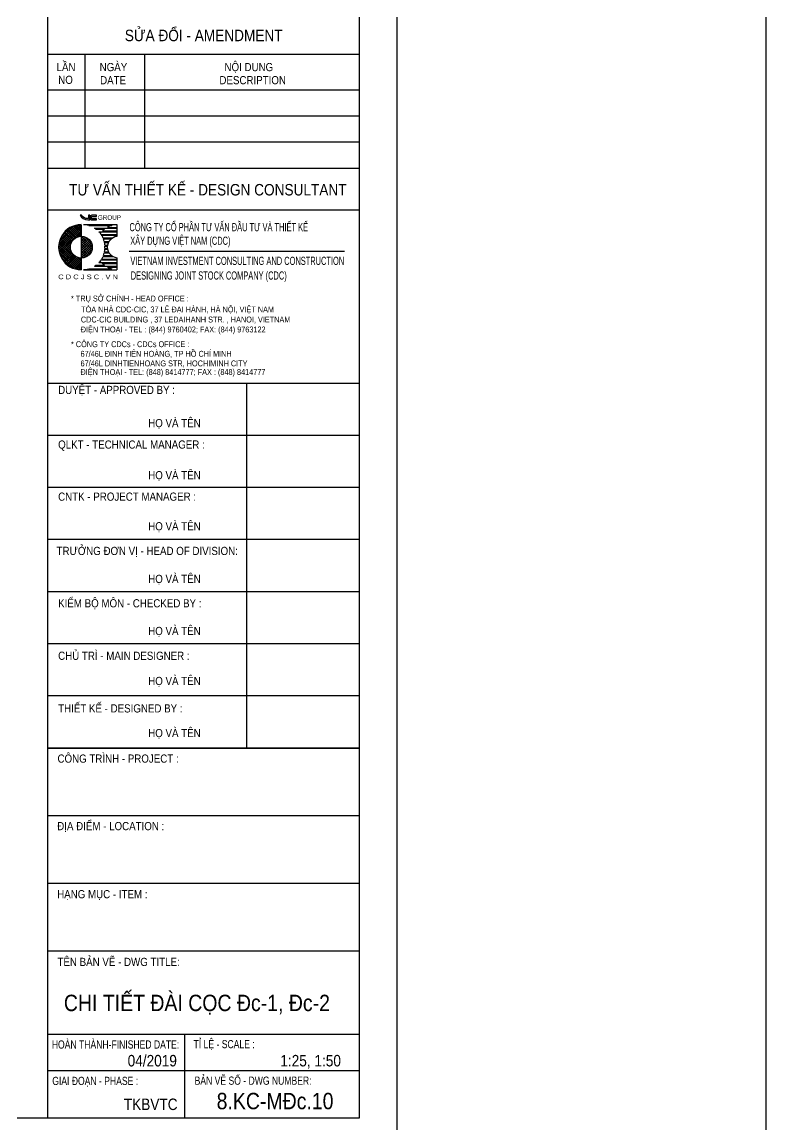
# Model space of a CAD drawing. Extents: x 71 to 2424299, y -14 to 1061502.
# Drawn here: x 1258689 to 1264360, y 486761 to 495166 of the extents above; entities that cross this region are included whole.
import ezdxf
from ezdxf.enums import TextEntityAlignment as Align

# ---------------------------------------------------------------- set-up
doc = ezdxf.new("R2010")
doc.units = 0
doc.header["$LTSCALE"] = 1000
doc.header["$MEASUREMENT"] = 0
doc.layers.get('0').update_dxf_attribs({"linetype": 'CONTINUOUS'})
doc.layers.get('Defpoints').update_dxf_attribs({"linetype": 'CONTINUOUS'})
for name, color, linetype in [('CDC -TEXT KHUNG', 7, 'CONTINUOUS'), ('CDC-KHUNGTEN', 7, 'CONTINUOUS'), ('CDC.03.BORDER', 3, 'CONTINUOUS')]:
    doc.layers.add(name, color=color, linetype=linetype)
doc.styles.add('KT CDC', font='arial.ttf', dxfattribs={"width": 0.85, "height": 200})

# ---------------------------------------------------------------- blocks, each defined once
blk = doc.blocks.new('LOGOmoi')
at = {"layer": 'CDC -TEXT KHUNG'}
h = blk.add_hatch(dxfattribs=at)
h.set_pattern_fill('ANSI37', color=102, scale=2.293939, angle=360, style=0)
h.set_pattern_definition([(45, (-2844.4439, 636.61023), (-0.178426552, 0.178426553), []), (135, (-2844.4439, 636.61023), (-0.178426552, -0.178426553), [])])
edge = h.paths.add_edge_path()
edge.add_arc((0.02, 0), 1.87, 90, 270)
edge.add_line((0.02, -1.88), (0.02, -3.84))
edge.add_line((0.02, -3.84), (-0.17, -3.84))
edge.add_line((-0.17, -3.84), (-0.36, -3.83))
edge.add_line((-0.36, -3.83), (-0.55, -3.8))
edge.add_line((-0.55, -3.8), (-0.73, -3.77))
edge.add_line((-0.73, -3.77), (-0.92, -3.73))
edge.add_line((-0.92, -3.73), (-1.1, -3.68))
edge.add_line((-1.1, -3.68), (-1.28, -3.62))
edge.add_line((-1.28, -3.62), (-1.45, -3.55))
edge.add_line((-1.45, -3.55), (-1.63, -3.48))
edge.add_line((-1.63, -3.48), (-1.79, -3.39))
edge.add_line((-1.79, -3.39), (-1.96, -3.3))
edge.add_line((-1.96, -3.3), (-2.12, -3.2))
edge.add_line((-2.12, -3.2), (-2.27, -3.09))
edge.add_line((-2.27, -3.09), (-2.42, -2.97))
edge.add_line((-2.42, -2.97), (-2.56, -2.85))
edge.add_line((-2.56, -2.85), (-2.7, -2.72))
edge.add_line((-2.7, -2.72), (-2.83, -2.58))
edge.add_line((-2.83, -2.58), (-2.95, -2.44))
edge.add_line((-2.95, -2.44), (-3.07, -2.29))
edge.add_line((-3.07, -2.29), (-3.18, -2.14))
edge.add_line((-3.18, -2.14), (-3.28, -1.98))
edge.add_line((-3.28, -1.98), (-3.37, -1.81))
edge.add_line((-3.37, -1.81), (-3.46, -1.64))
edge.add_line((-3.46, -1.64), (-3.53, -1.47))
edge.add_line((-3.53, -1.47), (-3.6, -1.3))
edge.add_line((-3.6, -1.3), (-3.66, -1.12))
edge.add_line((-3.66, -1.12), (-3.71, -0.93))
edge.add_line((-3.71, -0.93), (-3.75, -0.75))
edge.add_line((-3.75, -0.75), (-3.79, -0.56))
edge.add_line((-3.79, -0.56), (-3.81, -0.38))
edge.add_line((-3.81, -0.38), (-3.82, -0.19))
edge.add_line((-3.82, -0.19), (-3.83, 0))
edge.add_line((-3.83, 0), (-3.82, 0.19))
edge.add_line((-3.82, 0.19), (-3.81, 0.38))
edge.add_line((-3.81, 0.38), (-3.79, 0.56))
edge.add_line((-3.79, 0.56), (-3.75, 0.75))
edge.add_line((-3.75, 0.75), (-3.71, 0.93))
edge.add_line((-3.71, 0.93), (-3.66, 1.12))
edge.add_line((-3.66, 1.12), (-3.6, 1.3))
edge.add_line((-3.6, 1.3), (-3.53, 1.47))
edge.add_line((-3.53, 1.47), (-3.46, 1.64))
edge.add_line((-3.46, 1.64), (-3.37, 1.81))
edge.add_line((-3.37, 1.81), (-3.28, 1.98))
edge.add_line((-3.28, 1.98), (-3.18, 2.14))
edge.add_line((-3.18, 2.14), (-3.07, 2.29))
edge.add_line((-3.07, 2.29), (-2.95, 2.44))
edge.add_line((-2.95, 2.44), (-2.83, 2.58))
edge.add_line((-2.83, 2.58), (-2.7, 2.72))
edge.add_line((-2.7, 2.72), (-2.56, 2.85))
edge.add_line((-2.56, 2.85), (-2.42, 2.97))
edge.add_line((-2.42, 2.97), (-2.27, 3.09))
edge.add_line((-2.27, 3.09), (-2.12, 3.2))
edge.add_line((-2.12, 3.2), (-1.96, 3.3))
edge.add_line((-1.96, 3.3), (-1.79, 3.39))
edge.add_line((-1.79, 3.39), (-1.63, 3.48))
edge.add_line((-1.63, 3.48), (-1.45, 3.55))
edge.add_line((-1.45, 3.55), (-1.28, 3.62))
edge.add_line((-1.28, 3.62), (-1.1, 3.68))
edge.add_line((-1.1, 3.68), (-0.92, 3.73))
edge.add_line((-0.92, 3.73), (-0.73, 3.77))
edge.add_line((-0.73, 3.77), (-0.55, 3.8))
edge.add_line((-0.55, 3.8), (-0.36, 3.83))
edge.add_line((-0.36, 3.83), (-0.17, 3.84))
edge.add_line((-0.17, 3.84), (0.02, 3.84))
edge.add_line((0.02, 3.84), (0.02, 1.87))
h = blk.add_hatch(color=1, dxfattribs=at)
h.paths.add_polyline_path([(1.46, 5.45), (1.26, 5.45), (1.26, 4.88), (1.21, 4.88, -0.237912), (0.06, 5.45), (-0.2, 5.45, 0.272847), (1.14, 4.66), (1.46, 4.66)])
h.paths.add_polyline_path([(2.59, 5.45), (1.8, 5.45, 0.414214), (1.54, 5.2), (1.54, 4.92, 0.414214), (1.8, 4.66), (2.59, 4.66), (2.59, 4.87), (1.8, 4.87, -0.414214), (1.74, 4.92), (1.74, 5.2, -0.414214), (1.8, 5.25), (2.59, 5.25)])
h = blk.add_hatch(dxfattribs=at)
h.set_pattern_fill('ANSI37', color=1, scale=2.293939, angle=360, style=0)
h.set_pattern_definition([(45, (-486.53502, -144.21504), (-0.20275745, 0.20275745), []), (135, (-486.53502, -144.21504), (-0.20275745, -0.20275745), [])])
h.paths.add_polyline_path([(0.02, 1.87), (0.02, -1.81), (0.02, -1.88, 0.414214), (1.89, 0, 0.414214)])
at = {"layer": 'CDC -TEXT KHUNG', "color": 102}
for p, q in [((0.02, 3.84), (0.02, -1.81)), ((0.42, 3.85), (6.1, 3.85)), ((6.1, 3.85), (6.1, 1.81)), ((1.28, 3.7), (5.24, 3.7)), ((2.3, 3.24), (6.1, 3.24)), ((2.51, 3.09), (4.01, 3.09)), ((3.03, 2.63), (6.1, 2.63)), ((3.16, 2.49), (3.36, 2.49)), ((3.4, 2.17), (6.1, 2.17)), ((3.49, 2.03), (6.1, 2.03)), ((3.64, 2.78), (6.1, 2.78)), ((4.47, 3.39), (6.1, 3.39)), ((3.74, 1.57), (5.37, 1.57)), ((3.8, 1.42), (5.15, 1.42)), ((3.95, 0.96), (4.75, 0.96)), ((3.98, 0.81), (4.66, 0.81)), ((4.05, 0.35), (4.51, 0.35)), ((4.06, 0.2), (4.49, 0.2)), ((0.02, -1.81), (0.02, -3.84)), ((3.74, -1.57), (5.37, -1.57)), ((3.8, -1.42), (5.15, -1.42)), ((3.95, -0.96), (4.75, -0.96)), ((3.98, -0.81), (4.66, -0.81)), ((4.05, -0.35), (4.51, -0.35)), ((4.06, -0.2), (4.49, -0.2)), ((6.1, -1.79), (6.1, -3.84)), ((1.28, -3.7), (5.24, -3.7)), ((2.3, -3.24), (6.1, -3.24)), ((2.51, -3.09), (4.01, -3.09)), ((3.03, -2.63), (6.1, -2.63)), ((3.16, -2.49), (3.36, -2.49)), ((3.4, -2.17), (6.1, -2.17)), ((3.49, -2.03), (6.1, -2.03)), ((3.64, -2.78), (6.1, -2.78)), ((4.47, -3.39), (6.1, -3.39)), ((0.01, -3.84), (0.02, -3.84)), ((0.42, -3.84), (6.1, -3.84))]:
    blk.add_line(p, q, dxfattribs=at)
at = {"layer": 'CDC -TEXT KHUNG', "color": 1}
for points in [[(1.46, 5.45), (1.26, 5.45), (1.26, 4.88), (1.21, 4.88, -0.237912), (0.06, 5.45), (-0.2, 5.45, 0.272847), (1.14, 4.66), (1.46, 4.66)], [(2.59, 5.45), (1.8, 5.45, 0.414214), (1.54, 5.2), (1.54, 4.92, 0.414214), (1.8, 4.66), (2.59, 4.66), (2.59, 4.87), (1.8, 4.87, -0.414214), (1.74, 4.92), (1.74, 5.2, -0.414214), (1.8, 5.25), (2.59, 5.25)]]:
    blk.add_lwpolyline(points, format="xyb", close=True, dxfattribs=at)
at = {"layer": 'CDC -TEXT KHUNG', "color": 102}
blk.add_circle((0.02, 0), 1.87, dxfattribs=at)
blk.add_arc((0, 0), 3.85, 89.7449, 270.2551, dxfattribs=at)
at = {"layer": 'CDC -TEXT KHUNG', "color": 112}
blk.add_ellipse((0.22, 0), major_axis=(-2.72, 2.72), ratio=1, start_param=-1.064136, end_param=-0.838054, dxfattribs=at)
at = {"layer": 'CDC -TEXT KHUNG', "color": 102}
for centre, major_axis, start_param, end_param in [((0.22, 0), (-2.72, 2.72), -1.423028, -1.355019), ((0.22, 0), (2.72, 2.72), 6.199614, 6.251308), ((6.3, 0), (-2.72, 2.72), 0.083571, 0.124553), ((0.22, 0), (-2.72, 2.72), 4.527318, 4.587836), ((0.22, 0), (-2.72, 2.72), 4.346177, 4.481253), ((6.3, 0), (-2.72, 2.72), -0.147768, -0.022458), ((6.3, 0), (2.72, 2.72), 1.064136, 1.278853), ((0.22, 0), (-2.72, 2.72), 4.178765, 4.304301), ((0.22, 0), (2.72, 2.72), 5.589142, 5.7099), ((0.22, 0), (2.72, 2.72), 5.445131, 5.550443), ((6.27, 0.01), (1.28, 1.28), 0.884906, 3.827483), ((0.22, 0), (2.72, 2.72), 4.943525, 5.078601), ((0.22, 0), (-2.72, 2.72), 3.549681, 3.675216), ((0.22, 0), (-2.72, 2.72), 3.714878, 3.835636), ((0.22, 0.01), (2.72, 2.72), 3.979647, 4.205729), ((0.22, 0), (-2.72, 2.72), 2.925816, 2.993825), ((0.22, 0), (-2.72, 2.72), 3.17347, 3.225164), ((0.22, 0), (2.72, 2.72), 4.836942, 4.89746), ((6.3, 0), (-2.72, 2.72), 1.446243, 1.487225), ((6.3, 0), (-2.72, 2.72), 1.538919, 1.718564), ((6.3, 0), (2.72, 2.72), 3.433536, 3.648253)]:
    blk.add_ellipse(centre, major_axis=major_axis, ratio=1, start_param=start_param, end_param=end_param, dxfattribs=at)
at = {"layer": 'CDC -TEXT KHUNG', "color": 1, "style": 'KT CDC', "width": 0.85}
blk.add_text('GROUP', height=0.792, dxfattribs=at).set_placement((2.85, 4.67))
at = {"layer": 'CDC -TEXT KHUNG', "color": 102, "style": 'KT CDC', "width": 1.15}
blk.add_text('C D C J S C . V N', height=0.8, dxfattribs=at).set_placement((-3.92, -5.47))
blk = doc.blocks.new('34')
at = {"color": 4, "elevation": 0}
blk.add_lwpolyline([(1087304.3, 521742.8), (1107165, 521742.8), (1107165, 536023), (1087304.3, 536023)], close=True, dxfattribs=at)
at = {"layer": 'CDC -TEXT KHUNG', "color": 6}
blk.add_line((1105410.4, 528346.5), (1107052, 528346.5), dxfattribs=at)
at = {"layer": 'CDC-KHUNGTEN', "color": 4}
blk.add_line((1104790, 521742.8), (1104790, 536023), dxfattribs=at)
at = {"layer": 'CDC-KHUNGTEN', "color": 7}
for p, q in [((1107165, 521742.8), (1107165, 536023)), ((1107165, 529846.7), (1104790, 529846.7)), ((1105071.2, 529846.7), (1105071.2, 528977.9)), ((1105525.5, 529846.7), (1105525.5, 528977.9)), ((1107165, 529573.3), (1104790, 529573.3)), ((1107165, 529374.8), (1104790, 529374.8)), ((1107165, 529176.3), (1104790, 529176.3)), ((1107165, 528977.9), (1104790, 528977.9)), ((1107165, 528659.2), (1104790, 528659.2)), ((1107165, 527339.2), (1104790, 527339.2)), ((1106304.5, 527339.2), (1106304.5, 524560.7)), ((1107165, 526942.3), (1104790, 526942.3)), ((1107165, 526545.3), (1104790, 526545.3)), ((1107165, 526545.3), (1104790, 526545.3)), ((1107165, 526148.4), (1104790, 526148.4)), ((1107165, 525751.5), (1104790, 525751.5)), ((1107165, 525354.5), (1104790, 525354.5)), ((1107165, 524957.6), (1104790, 524957.6)), ((1104790, 524560.7), (1107165, 524560.7)), ((1107165, 524560.7), (1104790, 524560.7)), ((1107165, 524044.5), (1104790, 524044.5)), ((1107165, 523528.7), (1104790, 523528.7)), ((1107165, 523012.6), (1104790, 523012.6)), ((1107165, 522377.5), (1104790, 522377.5)), ((1105832.7, 521742.8), (1105832.7, 522377.5)), ((1107165, 522099.9), (1104790, 522099.9))]:
    blk.add_line(p, q, dxfattribs=at)
at = {"layer": 'CDC-KHUNGTEN'}
blk.add_line((1104790, 521742.8), (1107165, 521742.8), dxfattribs=at)
at = {"layer": 'Defpoints', "elevation": 0}
blk.add_lwpolyline([(1086424.2, 521457.2), (1086424.2, 536307.2), (1107449.2, 536307.2), (1107449.2, 521457.2), (1086424.2, 521457.2)], close=True, dxfattribs=at)
at = {"xscale": 44.63473104313016, "yscale": 44.63473104313016, "zscale": 44.63473104313016}
blk.add_blockref('LOGOmoi', (1105043.4, 528377.1), dxfattribs=at)
at = {"layer": 'CDC -TEXT KHUNG', "color": 6, "style": 'KT CDC', "width": 0.85}
for s, p in [('SỬA ĐỔI - AMENDMENT', (1105977.5, 529946.9)), ('TƯ VẤN THIẾT KẾ - DESIGN CONSULTANT', (1106009, 528771.2))]:
    blk.add_text(s, height=87.5, dxfattribs=at).set_placement(p, align=Align.CENTER)
at = {"layer": 'CDC -TEXT KHUNG', "style": 'KT CDC'}
for s, height, width, p in [('LẦN', 62.5, 0.85, (1104855.4, 529718.5)), ('NGÀY', 62.5, 0.85, (1105184.2, 529718.5)), ('NỘI DUNG', 62.5, 0.85, (1106136, 529718.5)), ('NO', 62.5, 0.85, (1104868.5, 529621.3)), ('DATE', 62.5, 0.85, (1105187.6, 529618.1)), ('DESCRIPTION', 62.5, 0.85, (1106097.3, 529618.7)), ('* TRỤ SỞ CHÍNH - HEAD OFFICE :', 45, 0.85, (1104965.9, 527963.4)), ('TÒA NHÀ CDC-CIC, 37 LÊ ĐẠI HÀNH, HÀ NỘI, VIỆT NAM', 45, 0.85, (1105043.1, 527880.1)), ('CDC-CIC BUILDING , 37 LEDAIHANH STR. , HANOI, VIETNAM', 45, 0.85, (1105041.1, 527803.4)), ('ĐIỆN THOẠI - TEL : (844) 9760402; FAX: (844) 9763122', 45, 0.85, (1105040.2, 527727.5)), ('* CÔNG TY CDCs - CDCs OFFICE :', 45, 0.85, (1104965.9, 527615.4)), ('67/46L ĐINH TIÊN HOÀNG, TP HỒ CHÍ MINH', 45, 0.85, (1105038.5, 527542.2)), ('ĐIỆN THOẠI - TEL: (848) 8414777; FAX : (848) 8414777', 45, 0.85, (1105038.5, 527403.4)), ('67/46L DINHTIENHOANG STR, HOCHIMINH CITY', 45, 0.85, (1105038.5, 527468.9)), ('DUYỆT - APPROVED BY :', 62.5, 0.85, (1104867.8, 527258.2)), ('HỌ VÀ TÊN', 62.5, 0.85, (1105554.5, 527005.5)), ('QLKT - TECHNICAL MANAGER :', 62.5, 0.85, (1104867.8, 526841.9)), ('HỌ VÀ TÊN', 62.5, 0.85, (1105554.5, 526608.6)), ('CNTK - PROJECT MANAGER :', 62.5, 0.85, (1104867.8, 526445)), ('HỌ VÀ TÊN', 62.5, 0.85, (1105554.5, 526219.1)), ('TRƯỞNG ĐƠN VỊ - HEAD OF DIVISION:', 62.5, 0.85, (1104855.9, 526031.3)), ('HỌ VÀ TÊN', 62.5, 0.85, (1105554.5, 525818.2)), ('KIỂM BỘ MÔN - CHECKED BY :', 62.5, 0.85, (1104867.8, 525632.3)), ('HỌ VÀ TÊN', 62.5, 0.85, (1105554.5, 525421.3)), ('CHỦ TRÌ - MAIN DESIGNER :', 62.5, 0.85, (1104867.8, 525232.5)), ('HỌ VÀ TÊN', 62.5, 0.85, (1105554.6, 525040.3)), ('THIẾT KẾ - DESIGNED BY :', 62.5, 0.85, (1104867.8, 524831.4)), ('HỌ VÀ TÊN', 62.5, 0.85, (1105554.6, 524643.4)), ('CÔNG TRÌNH - PROJECT :  ', 62.5, 0.85, (1104863, 524448.8)), ('ĐỊA ĐIỂM - LOCATION :', 62.5, 0.85, (1104860.7, 523934.4)), ('HẠNG MỤC - ITEM :', 62.5, 0.85, (1104860.5, 523415.6)), ('TÊN BẢN VẼ - DWG TITLE:', 62.5, 0.85, (1104862.8, 522899.5)), ('HOÀN THÀNH-FINISHED DATE:', 62.5, 0.75, (1104819.6, 522270.3)), ('TỈ LỆ - SCALE :', 62.5, 0.75, (1105900.3, 522272.8)), ('GIAI ĐOẠN - PHASE :', 62.5, 0.75, (1104822.7, 521992.7)), ('BẢN VẼ SỐ - DWG NUMBER:', 62.5, 0.75, (1105908.2, 521994.6))]:
    blk.add_text(s, height=height, dxfattribs=dict(at, width=width)).set_placement(p)
at = {"layer": 'CDC -TEXT KHUNG', "color": 6, "style": 'KT CDC'}
for s, height, width, p in [('CÔNG TY CỔ PHẦN TƯ VẤN ÐẦU TƯ VÀ THIẾT KẾ', 62.5, 0.65, (1105411.6, 528498.8)), ('XÂY DỰNG VIỆT NAM (CDC)', 62.5, 0.65, (1105417.5, 528395.1)), ('VIETNAM INVESTMENT CONSULTING AND CONSTRUCTION ', 62.5, 0.65, (1105418.5, 528242)), ('DESIGNING JOINT STOCK COMPANY (CDC)', 62.5, 0.65, (1105421.8, 528130.1)), ('04/2019', 87.5, 0.85, (1105397.6, 522134.3)), ('1:25, 1:50', 87.5, 0.85, (1106561.6, 522134.3)), ('TKBVTC', 87.5, 0.85, (1105368.5, 521801.8))]:
    blk.add_text(s, height=height, dxfattribs=dict(at, width=width)).set_placement(p)

msp = doc.modelspace()

# ---------------------------------------------------------------- linework, layer by layer
at = {"layer": 'Defpoints', "color": 1}
msp.add_lwpolyline([(1082950, 502800), (1264360, 502800), (1264360, 478660), (1082950, 478660)], close=True, dxfattribs=at)

# ---------------------------------------------------------------- block references
at = {"layer": 'CDC.03.BORDER'}
msp.add_blockref('34', (154096.46, -34927.16), dxfattribs=at)

# ---------------------------------------------------------------- texts
at = {"layer": 'CDC -TEXT KHUNG', "color": 6, "style": 'KT CDC', "width": 0.85}
for s, p in [('CHI TIẾT ĐÀI CỌC Đc-1, Đc-2', (1259007.87, 487628.5)), ('8.KC-MĐc.10', (1260172.49, 486880.78))]:
    msp.add_text(s, height=125, dxfattribs=at).set_placement(p)

doc.saveas('drawing.dxf')
